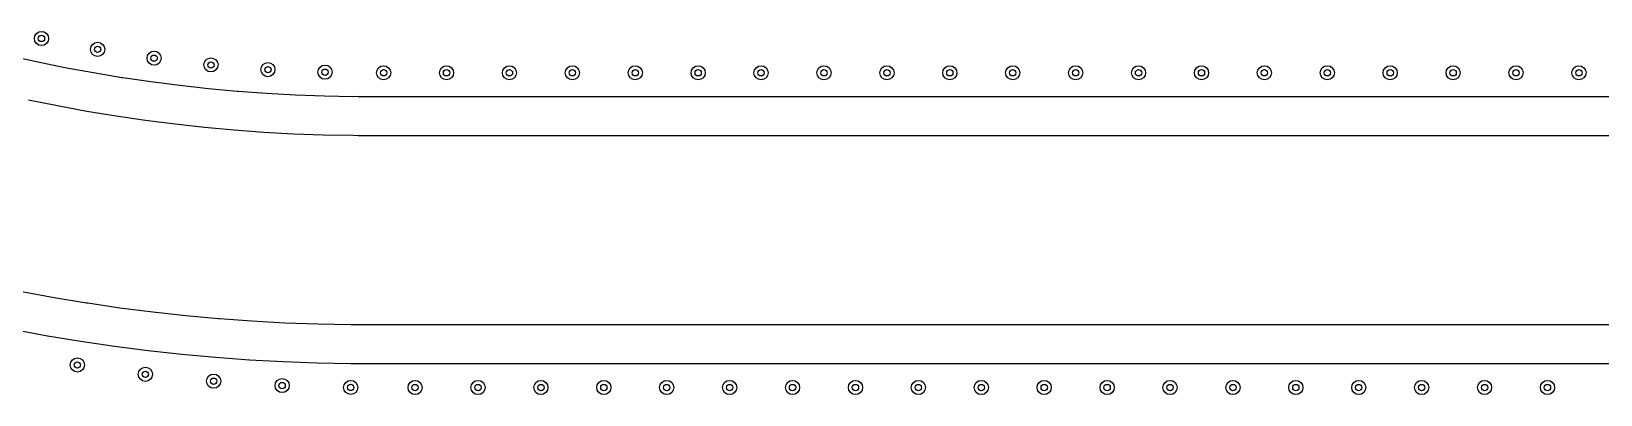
# Model space of a CAD drawing. Extents: x 97 to 313, y -171 to 213.
# Drawn here: x 162.45 to 212.33, y 72.12 to 83.66 of the extents above; entities that cross this region are included whole.
import ezdxf

# ---------------------------------------------------------------- set-up
doc = ezdxf.new("R2010")
doc.units = 0
doc.layers.add('BLACK', color=7, linetype='CONTINUOUS')

msp = doc.modelspace()

# ---------------------------------------------------------------- linework, layer by layer
at = {"layer": 'BLACK', "linetype": 'CONTINUOUS'}
for p, q in [((162.546, 83.4353), (162.563, 83.5214)), ((162.563, 83.3492), (162.546, 83.4353)), ((162.563, 83.5214), (162.612, 83.5944)), ((162.612, 83.2762), (162.563, 83.3492)), ((162.612, 83.5944), (162.685, 83.6431)), ((162.685, 83.6431), (162.771, 83.6603)), ((162.771, 83.6603), (162.857, 83.6431)), ((162.857, 83.6431), (162.93, 83.5944)), ((162.93, 83.5944), (162.979, 83.5214)), ((162.979, 83.3492), (162.93, 83.2762)), ((162.979, 83.5214), (162.996, 83.4353)), ((162.996, 83.4353), (162.979, 83.3492)), ((164.397, 83.2492), (164.47, 83.298)), ((164.47, 83.298), (164.556, 83.3151)), ((164.556, 83.3151), (164.642, 83.298)), ((164.642, 83.298), (164.715, 83.2492)), ((161.734, 82.8949), (162.614, 82.6996)), ((162.685, 83.2274), (162.612, 83.2762)), ((162.771, 83.2103), (162.685, 83.2274)), ((162.857, 83.2274), (162.771, 83.2103)), ((162.93, 83.2762), (162.857, 83.2274)), ((164.331, 83.0901), (164.348, 83.1762)), ((164.348, 83.004), (164.331, 83.0901)), ((164.348, 83.1762), (164.397, 83.2492)), ((164.397, 82.931), (164.348, 83.004)), ((164.47, 82.8822), (164.397, 82.931)), ((164.556, 82.8651), (164.47, 82.8822)), ((164.642, 82.8822), (164.556, 82.8651)), ((164.715, 82.931), (164.642, 82.8822)), ((164.715, 83.2492), (164.764, 83.1762)), ((164.764, 83.004), (164.715, 82.931)), ((164.764, 83.1762), (164.781, 83.0901)), ((164.781, 83.0901), (164.764, 83.004)), ((166.126, 82.8101), (166.143, 82.8962)), ((166.143, 82.724), (166.126, 82.8101)), ((166.143, 82.8962), (166.192, 82.9692)), ((166.192, 82.9692), (166.265, 83.018)), ((166.265, 83.018), (166.351, 83.0351)), ((166.351, 83.0351), (166.437, 83.018)), ((166.437, 83.018), (166.51, 82.9692)), ((166.51, 82.9692), (166.559, 82.8962)), ((166.559, 82.8962), (166.576, 82.8101)), ((166.576, 82.8101), (166.559, 82.724)), ((167.998, 82.7547), (168.071, 82.8034)), ((168.071, 82.8034), (168.157, 82.8206)), ((168.157, 82.8206), (168.243, 82.8034)), ((168.243, 82.8034), (168.316, 82.7547)), ((162.614, 82.6996), (163.518, 82.5162)), ((163.518, 82.5162), (164.426, 82.3493)), ((164.426, 82.3493), (165.325, 82.2007)), ((166.192, 82.651), (166.143, 82.724)), ((166.265, 82.6023), (166.192, 82.651)), ((166.351, 82.5851), (166.265, 82.6023)), ((166.437, 82.6023), (166.351, 82.5851)), ((166.51, 82.651), (166.437, 82.6023)), ((166.559, 82.724), (166.51, 82.651)), ((167.932, 82.5956), (167.949, 82.6817)), ((167.949, 82.5095), (167.932, 82.5956)), ((167.949, 82.6817), (167.998, 82.7547)), ((167.998, 82.4365), (167.949, 82.5095)), ((168.071, 82.3877), (167.998, 82.4365)), ((168.157, 82.3706), (168.071, 82.3877)), ((168.243, 82.3877), (168.157, 82.3706)), ((168.316, 82.4365), (168.243, 82.3877)), ((168.316, 82.7547), (168.365, 82.6817)), ((168.365, 82.5095), (168.316, 82.4365)), ((168.365, 82.6817), (168.382, 82.5956)), ((168.382, 82.5956), (168.365, 82.5095)), ((169.743, 82.4468), (169.76, 82.5329)), ((169.76, 82.3607), (169.743, 82.4468)), ((169.76, 82.5329), (169.809, 82.6059)), ((169.809, 82.2877), (169.76, 82.3607)), ((169.809, 82.6059), (169.882, 82.6547)), ((169.882, 82.6547), (169.968, 82.6718)), ((169.968, 82.6718), (170.054, 82.6547)), ((170.054, 82.6547), (170.127, 82.6059)), ((170.127, 82.6059), (170.176, 82.5329)), ((170.176, 82.3607), (170.127, 82.2877)), ((170.176, 82.5329), (170.193, 82.4468)), ((170.193, 82.4468), (170.176, 82.3607)), ((171.559, 82.3639), (171.576, 82.45)), ((171.576, 82.2778), (171.559, 82.3639)), ((171.576, 82.45), (171.625, 82.523)), ((171.625, 82.523), (171.698, 82.5718)), ((171.698, 82.5718), (171.784, 82.5889)), ((171.784, 82.5889), (171.87, 82.5718)), ((171.87, 82.5718), (171.943, 82.523)), ((171.943, 82.523), (171.992, 82.45)), ((171.992, 82.45), (172.009, 82.3639)), ((172.009, 82.3639), (171.992, 82.2778)), ((173.421, 82.3452), (173.438, 82.4313)), ((173.438, 82.2591), (173.421, 82.3452)), ((173.438, 82.4313), (173.487, 82.5043)), ((173.487, 82.5043), (173.56, 82.553)), ((173.56, 82.553), (173.646, 82.5702)), ((173.646, 82.5702), (173.732, 82.553)), ((173.732, 82.553), (173.805, 82.5043)), ((173.805, 82.5043), (173.854, 82.4313)), ((173.854, 82.4313), (173.871, 82.3452)), ((173.871, 82.3452), (173.854, 82.2591)), ((175.421, 82.3452), (175.438, 82.4313)), ((175.438, 82.2591), (175.421, 82.3452)), ((175.438, 82.4313), (175.487, 82.5043)), ((175.487, 82.5043), (175.56, 82.553)), ((175.56, 82.553), (175.646, 82.5702)), ((175.646, 82.5702), (175.732, 82.553)), ((175.732, 82.553), (175.805, 82.5043)), ((175.805, 82.5043), (175.854, 82.4313)), ((175.854, 82.4313), (175.871, 82.3452)), ((175.871, 82.3452), (175.854, 82.2591)), ((177.42, 82.3452), (177.437, 82.4313)), ((177.437, 82.2591), (177.42, 82.3452)), ((177.437, 82.4313), (177.486, 82.5043)), ((177.486, 82.5043), (177.559, 82.553)), ((177.559, 82.553), (177.645, 82.5702)), ((177.645, 82.5702), (177.731, 82.553)), ((177.731, 82.553), (177.804, 82.5043)), ((177.804, 82.5043), (177.853, 82.4313)), ((177.853, 82.4313), (177.87, 82.3452)), ((177.87, 82.3452), (177.853, 82.2591)), ((179.42, 82.3452), (179.437, 82.4313)), ((179.437, 82.2591), (179.42, 82.3452)), ((179.437, 82.4313), (179.486, 82.5043)), ((179.486, 82.5043), (179.559, 82.553)), ((179.559, 82.553), (179.645, 82.5702)), ((179.645, 82.5702), (179.731, 82.553)), ((179.731, 82.553), (179.804, 82.5043)), ((179.804, 82.5043), (179.853, 82.4313)), ((179.853, 82.4313), (179.87, 82.3452)), ((179.87, 82.3452), (179.853, 82.2591)), ((181.419, 82.3452), (181.436, 82.4313)), ((181.436, 82.2591), (181.419, 82.3452)), ((181.436, 82.4313), (181.485, 82.5043)), ((181.485, 82.5043), (181.558, 82.553)), ((181.558, 82.553), (181.644, 82.5702)), ((181.644, 82.5702), (181.73, 82.553)), ((181.73, 82.553), (181.803, 82.5043)), ((181.803, 82.5043), (181.852, 82.4313)), ((181.852, 82.4313), (181.869, 82.3452)), ((181.869, 82.3452), (181.852, 82.2591)), ((183.419, 82.3452), (183.436, 82.4313)), ((183.436, 82.2591), (183.419, 82.3452)), ((183.436, 82.4313), (183.485, 82.5043)), ((183.485, 82.5043), (183.558, 82.553)), ((183.558, 82.553), (183.644, 82.5702)), ((183.644, 82.5702), (183.73, 82.553)), ((183.73, 82.553), (183.803, 82.5043)), ((183.803, 82.5043), (183.852, 82.4313)), ((183.852, 82.4313), (183.869, 82.3452)), ((183.869, 82.3452), (183.852, 82.2591)), ((185.418, 82.3452), (185.436, 82.4313)), ((185.436, 82.2591), (185.418, 82.3452)), ((185.436, 82.4313), (185.484, 82.5043)), ((185.484, 82.5043), (185.557, 82.553)), ((185.557, 82.553), (185.643, 82.5702)), ((185.643, 82.5702), (185.73, 82.553)), ((185.73, 82.553), (185.803, 82.5043)), ((185.803, 82.5043), (185.851, 82.4313)), ((185.851, 82.4313), (185.868, 82.3452)), ((185.868, 82.3452), (185.851, 82.2591)), ((187.418, 82.3452), (187.436, 82.4313)), ((187.436, 82.2591), (187.418, 82.3452)), ((187.436, 82.4313), (187.484, 82.5043)), ((187.484, 82.5043), (187.557, 82.553)), ((187.557, 82.553), (187.643, 82.5702)), ((187.643, 82.5702), (187.73, 82.553)), ((187.73, 82.553), (187.803, 82.5043)), ((187.803, 82.5043), (187.851, 82.4313)), ((187.851, 82.4313), (187.868, 82.3452)), ((187.868, 82.3452), (187.851, 82.2591)), ((189.418, 82.3452), (189.435, 82.4313)), ((189.435, 82.2591), (189.418, 82.3452)), ((189.435, 82.4313), (189.484, 82.5043)), ((189.484, 82.5043), (189.557, 82.553)), ((189.557, 82.553), (189.643, 82.5702)), ((189.643, 82.5702), (189.729, 82.553)), ((189.729, 82.553), (189.802, 82.5043)), ((189.802, 82.5043), (189.85, 82.4313)), ((189.85, 82.4313), (189.868, 82.3452)), ((189.868, 82.3452), (189.85, 82.2591)), ((191.418, 82.3452), (191.435, 82.4313)), ((191.435, 82.2591), (191.418, 82.3452)), ((191.435, 82.4313), (191.484, 82.5043)), ((191.484, 82.5043), (191.557, 82.553)), ((191.557, 82.553), (191.643, 82.5702)), ((191.643, 82.5702), (191.729, 82.553)), ((191.729, 82.553), (191.802, 82.5043)), ((191.802, 82.5043), (191.85, 82.4313)), ((191.85, 82.4313), (191.868, 82.3452)), ((191.868, 82.3452), (191.85, 82.2591)), ((193.417, 82.3452), (193.434, 82.4313)), ((193.434, 82.2591), (193.417, 82.3452)), ((193.434, 82.4313), (193.483, 82.5043)), ((193.483, 82.5043), (193.556, 82.553)), ((193.556, 82.553), (193.642, 82.5702)), ((193.642, 82.5702), (193.728, 82.553)), ((193.728, 82.553), (193.801, 82.5043)), ((193.801, 82.5043), (193.85, 82.4313)), ((193.85, 82.4313), (193.867, 82.3452)), ((193.867, 82.3452), (193.85, 82.2591)), ((195.417, 82.3452), (195.434, 82.4313)), ((195.434, 82.2591), (195.417, 82.3452)), ((195.434, 82.4313), (195.483, 82.5043)), ((195.483, 82.5043), (195.556, 82.553)), ((195.556, 82.553), (195.642, 82.5702)), ((195.642, 82.5702), (195.728, 82.553)), ((195.728, 82.553), (195.801, 82.5043)), ((195.801, 82.5043), (195.85, 82.4313)), ((195.85, 82.4313), (195.867, 82.3452)), ((195.867, 82.3452), (195.85, 82.2591)), ((197.416, 82.3452), (197.433, 82.4313)), ((197.433, 82.2591), (197.416, 82.3452)), ((197.433, 82.4313), (197.482, 82.5043)), ((197.482, 82.5043), (197.555, 82.553)), ((197.555, 82.553), (197.641, 82.5702)), ((197.641, 82.5702), (197.727, 82.553)), ((197.727, 82.553), (197.8, 82.5043)), ((197.8, 82.5043), (197.849, 82.4313)), ((197.849, 82.4313), (197.866, 82.3452)), ((197.866, 82.3452), (197.849, 82.2591)), ((199.416, 82.3452), (199.433, 82.4313)), ((199.433, 82.2591), (199.416, 82.3452)), ((199.433, 82.4313), (199.482, 82.5043)), ((199.482, 82.5043), (199.555, 82.553)), ((199.555, 82.553), (199.641, 82.5702)), ((199.641, 82.5702), (199.727, 82.553)), ((199.727, 82.553), (199.8, 82.5043)), ((199.8, 82.5043), (199.849, 82.4313)), ((199.849, 82.4313), (199.866, 82.3452)), ((199.866, 82.3452), (199.849, 82.2591)), ((201.415, 82.3452), (201.432, 82.4313)), ((201.432, 82.2591), (201.415, 82.3452)), ((201.432, 82.4313), (201.481, 82.5043)), ((201.481, 82.5043), (201.554, 82.553)), ((201.554, 82.553), (201.64, 82.5702)), ((201.64, 82.5702), (201.726, 82.553)), ((201.726, 82.553), (201.799, 82.5043)), ((201.799, 82.5043), (201.848, 82.4313)), ((201.848, 82.4313), (201.865, 82.3452)), ((201.865, 82.3452), (201.848, 82.2591)), ((203.415, 82.3452), (203.432, 82.4313)), ((203.432, 82.2591), (203.415, 82.3452)), ((203.432, 82.4313), (203.481, 82.5043)), ((203.481, 82.5043), (203.554, 82.553)), ((203.554, 82.553), (203.64, 82.5702)), ((203.64, 82.5702), (203.726, 82.553)), ((203.726, 82.553), (203.799, 82.5043)), ((203.799, 82.5043), (203.848, 82.4313)), ((203.848, 82.4313), (203.865, 82.3452)), ((203.865, 82.3452), (203.848, 82.2591)), ((205.414, 82.3452), (205.431, 82.4313)), ((205.431, 82.2591), (205.414, 82.3452)), ((205.431, 82.4313), (205.48, 82.5043)), ((205.48, 82.5043), (205.553, 82.553)), ((205.553, 82.553), (205.639, 82.5702)), ((205.639, 82.5702), (205.725, 82.553)), ((205.725, 82.553), (205.798, 82.5043)), ((205.798, 82.5043), (205.847, 82.4313)), ((205.847, 82.4313), (205.864, 82.3452)), ((205.864, 82.3452), (205.847, 82.2591)), ((207.414, 82.3452), (207.431, 82.4313)), ((207.431, 82.2591), (207.414, 82.3452)), ((207.431, 82.4313), (207.48, 82.5043)), ((207.48, 82.5043), (207.553, 82.553)), ((207.553, 82.553), (207.639, 82.5702)), ((207.639, 82.5702), (207.725, 82.553)), ((207.725, 82.553), (207.798, 82.5043)), ((207.798, 82.5043), (207.847, 82.4313)), ((207.847, 82.4313), (207.864, 82.3452)), ((207.864, 82.3452), (207.847, 82.2591)), ((209.413, 82.3452), (209.431, 82.4313)), ((209.431, 82.2591), (209.413, 82.3452)), ((209.431, 82.4313), (209.479, 82.5043)), ((209.479, 82.5043), (209.552, 82.553)), ((209.552, 82.553), (209.638, 82.5702)), ((209.638, 82.5702), (209.724, 82.553)), ((209.724, 82.553), (209.797, 82.5043)), ((209.797, 82.5043), (209.846, 82.4313)), ((209.846, 82.4313), (209.863, 82.3452)), ((209.863, 82.3452), (209.846, 82.2591)), ((211.413, 82.3452), (211.431, 82.4313)), ((211.431, 82.2591), (211.413, 82.3452)), ((211.431, 82.4313), (211.479, 82.5043)), ((211.479, 82.5043), (211.552, 82.553)), ((211.552, 82.553), (211.638, 82.5702)), ((211.638, 82.5702), (211.724, 82.553)), ((211.724, 82.553), (211.797, 82.5043)), ((211.797, 82.5043), (211.846, 82.4313)), ((211.846, 82.4313), (211.863, 82.3452)), ((211.863, 82.3452), (211.846, 82.2591)), ((165.325, 82.2007), (165.343, 82.1999)), ((165.343, 82.1999), (165.357, 82.1959)), ((165.357, 82.1959), (166.249, 82.0651)), ((166.249, 82.0651), (167.164, 81.9479)), ((167.164, 81.9479), (168.081, 81.8473)), ((168.081, 81.8473), (168.989, 81.7644)), ((169.882, 82.2389), (169.809, 82.2877)), ((169.968, 82.2218), (169.882, 82.2389)), ((170.054, 82.2389), (169.968, 82.2218)), ((170.127, 82.2877), (170.054, 82.2389)), ((171.625, 82.2048), (171.576, 82.2778)), ((171.698, 82.1561), (171.625, 82.2048)), ((171.784, 82.1389), (171.698, 82.1561)), ((171.87, 82.1561), (171.784, 82.1389)), ((171.943, 82.2048), (171.87, 82.1561)), ((171.992, 82.2778), (171.943, 82.2048)), ((173.487, 82.1861), (173.438, 82.2591)), ((173.56, 82.1373), (173.487, 82.1861)), ((173.646, 82.1202), (173.56, 82.1373)), ((173.732, 82.1373), (173.646, 82.1202)), ((173.805, 82.1861), (173.732, 82.1373)), ((173.854, 82.2591), (173.805, 82.1861)), ((175.487, 82.1861), (175.438, 82.2591)), ((175.56, 82.1373), (175.487, 82.1861)), ((175.646, 82.1202), (175.56, 82.1373)), ((175.732, 82.1373), (175.646, 82.1202)), ((175.805, 82.1861), (175.732, 82.1373)), ((175.854, 82.2591), (175.805, 82.1861)), ((177.486, 82.1861), (177.437, 82.2591)), ((177.559, 82.1373), (177.486, 82.1861)), ((177.645, 82.1202), (177.559, 82.1373)), ((177.731, 82.1373), (177.645, 82.1202)), ((177.804, 82.1861), (177.731, 82.1373)), ((177.853, 82.2591), (177.804, 82.1861)), ((179.486, 82.1861), (179.437, 82.2591)), ((179.559, 82.1373), (179.486, 82.1861)), ((179.645, 82.1202), (179.559, 82.1373)), ((179.731, 82.1373), (179.645, 82.1202)), ((179.804, 82.1861), (179.731, 82.1373)), ((179.853, 82.2591), (179.804, 82.1861)), ((181.485, 82.1861), (181.436, 82.2591)), ((181.558, 82.1373), (181.485, 82.1861)), ((181.644, 82.1202), (181.558, 82.1373)), ((181.73, 82.1373), (181.644, 82.1202)), ((181.803, 82.1861), (181.73, 82.1373)), ((181.852, 82.2591), (181.803, 82.1861)), ((183.485, 82.1861), (183.436, 82.2591)), ((183.558, 82.1373), (183.485, 82.1861)), ((183.644, 82.1202), (183.558, 82.1373)), ((183.73, 82.1373), (183.644, 82.1202)), ((183.803, 82.1861), (183.73, 82.1373)), ((183.852, 82.2591), (183.803, 82.1861)), ((185.484, 82.1861), (185.436, 82.2591)), ((185.557, 82.1373), (185.484, 82.1861)), ((185.643, 82.1202), (185.557, 82.1373)), ((185.73, 82.1373), (185.643, 82.1202)), ((185.803, 82.1861), (185.73, 82.1373)), ((185.851, 82.2591), (185.803, 82.1861)), ((187.484, 82.1861), (187.436, 82.2591)), ((187.557, 82.1373), (187.484, 82.1861)), ((187.643, 82.1202), (187.557, 82.1373)), ((187.73, 82.1373), (187.643, 82.1202)), ((187.803, 82.1861), (187.73, 82.1373)), ((187.851, 82.2591), (187.803, 82.1861)), ((189.484, 82.1861), (189.435, 82.2591)), ((189.557, 82.1373), (189.484, 82.1861)), ((189.643, 82.1202), (189.557, 82.1373)), ((189.729, 82.1373), (189.643, 82.1202)), ((189.802, 82.1861), (189.729, 82.1373)), ((189.85, 82.2591), (189.802, 82.1861)), ((191.484, 82.1861), (191.435, 82.2591)), ((191.557, 82.1373), (191.484, 82.1861)), ((191.643, 82.1202), (191.557, 82.1373)), ((191.729, 82.1373), (191.643, 82.1202)), ((191.802, 82.1861), (191.729, 82.1373)), ((191.85, 82.2591), (191.802, 82.1861)), ((193.483, 82.1861), (193.434, 82.2591)), ((193.556, 82.1373), (193.483, 82.1861)), ((193.642, 82.1202), (193.556, 82.1373)), ((193.728, 82.1373), (193.642, 82.1202)), ((193.801, 82.1861), (193.728, 82.1373)), ((193.85, 82.2591), (193.801, 82.1861)), ((195.483, 82.1861), (195.434, 82.2591)), ((195.556, 82.1373), (195.483, 82.1861)), ((195.642, 82.1202), (195.556, 82.1373)), ((195.728, 82.1373), (195.642, 82.1202)), ((195.801, 82.1861), (195.728, 82.1373)), ((195.85, 82.2591), (195.801, 82.1861)), ((197.482, 82.1861), (197.433, 82.2591)), ((197.555, 82.1373), (197.482, 82.1861)), ((197.641, 82.1202), (197.555, 82.1373)), ((197.727, 82.1373), (197.641, 82.1202)), ((197.8, 82.1861), (197.727, 82.1373)), ((197.849, 82.2591), (197.8, 82.1861)), ((199.482, 82.1861), (199.433, 82.2591)), ((199.555, 82.1373), (199.482, 82.1861)), ((199.641, 82.1202), (199.555, 82.1373)), ((199.727, 82.1373), (199.641, 82.1202)), ((199.8, 82.1861), (199.727, 82.1373)), ((199.849, 82.2591), (199.8, 82.1861)), ((201.481, 82.1861), (201.432, 82.2591)), ((201.554, 82.1373), (201.481, 82.1861)), ((201.64, 82.1202), (201.554, 82.1373)), ((201.726, 82.1373), (201.64, 82.1202)), ((201.799, 82.1861), (201.726, 82.1373)), ((201.848, 82.2591), (201.799, 82.1861)), ((203.481, 82.1861), (203.432, 82.2591)), ((203.554, 82.1373), (203.481, 82.1861)), ((203.64, 82.1202), (203.554, 82.1373)), ((203.726, 82.1373), (203.64, 82.1202)), ((203.799, 82.1861), (203.726, 82.1373)), ((203.848, 82.2591), (203.799, 82.1861)), ((205.48, 82.1861), (205.431, 82.2591)), ((205.553, 82.1373), (205.48, 82.1861)), ((205.639, 82.1202), (205.553, 82.1373)), ((205.725, 82.1373), (205.639, 82.1202)), ((205.798, 82.1861), (205.725, 82.1373)), ((205.847, 82.2591), (205.798, 82.1861)), ((207.48, 82.1861), (207.431, 82.2591)), ((207.553, 82.1373), (207.48, 82.1861)), ((207.639, 82.1202), (207.553, 82.1373)), ((207.725, 82.1373), (207.639, 82.1202)), ((207.798, 82.1861), (207.725, 82.1373)), ((207.847, 82.2591), (207.798, 82.1861)), ((209.479, 82.1861), (209.431, 82.2591)), ((209.552, 82.1373), (209.479, 82.1861)), ((209.638, 82.1202), (209.552, 82.1373)), ((209.724, 82.1373), (209.638, 82.1202)), ((209.797, 82.1861), (209.724, 82.1373)), ((209.846, 82.2591), (209.797, 82.1861)), ((211.479, 82.1861), (211.431, 82.2591)), ((211.552, 82.1373), (211.479, 82.1861)), ((211.638, 82.1202), (211.552, 82.1373)), ((211.724, 82.1373), (211.638, 82.1202)), ((211.797, 82.1861), (211.724, 82.1373)), ((211.846, 82.2591), (211.797, 82.1861)), ((163.281, 81.291), (162.355, 81.4789)), ((168.989, 81.7644), (169.006, 81.7649)), ((169.006, 81.7649), (169.006, 81.7649)), ((169.006, 81.7649), (169.02, 81.7619)), ((169.02, 81.7619), (169.92, 81.6963)), ((169.92, 81.6963), (170.841, 81.6458)), ((170.841, 81.6458), (171.763, 81.6122)), ((171.763, 81.6122), (172.674, 81.5954)), ((172.674, 81.5954), (172.685, 81.5966)), ((172.685, 81.5966), (172.685, 81.5973)), ((172.685, 81.5973), (172.692, 81.5972)), ((172.692, 81.5972), (172.692, 81.5972)), ((172.692, 81.5972), (172.692, 81.5972)), ((172.692, 81.5972), (172.692, 81.5972)), ((172.692, 81.5972), (172.692, 81.5972)), ((172.692, 81.5972), (172.842, 81.5961)), ((172.842, 81.5961), (172.998, 81.5953)), ((172.998, 81.5953), (173.154, 81.5951)), ((173.154, 81.5951), (173.154, 81.5952)), ((173.154, 81.5952), (263.154, 81.5952)), ((164.211, 81.12), (163.281, 81.291)), ((165.144, 80.9659), (164.211, 81.12)), ((166.079, 80.8288), (165.144, 80.9659)), ((165.144, 80.9659), (165.144, 80.9659)), ((165.144, 80.9659), (165.144, 80.9659)), ((167.017, 80.7087), (166.079, 80.8288)), ((167.956, 80.6056), (167.017, 80.7087)), ((168.897, 80.5197), (167.956, 80.6056)), ((169.84, 80.4509), (168.897, 80.5197)), ((168.897, 80.5197), (168.897, 80.5197)), ((168.897, 80.5197), (168.897, 80.5197)), ((170.784, 80.3992), (169.84, 80.4509)), ((171.729, 80.3647), (170.784, 80.3992)), ((172.673, 80.3474), (171.729, 80.3647)), ((172.674, 80.3474), (172.673, 80.3474)), ((172.834, 80.3462), (172.674, 80.3474)), ((172.674, 80.3474), (172.674, 80.3474)), ((172.994, 80.3454), (172.834, 80.3462)), ((173.154, 80.3452), (172.994, 80.3454)), ((263.154, 80.3452), (173.154, 80.3452)), ((162.142, 75.3978), (163.179, 75.207)), ((163.179, 75.207), (164.206, 75.0374)), ((164.206, 75.0374), (164.226, 75.0365)), ((164.226, 75.0365), (164.242, 75.0318)), ((164.242, 75.0318), (165.262, 74.8822)), ((165.262, 74.8822), (166.308, 74.7482)), ((166.308, 74.7482), (167.356, 74.6333)), ((167.356, 74.6333), (168.393, 74.5387)), ((168.393, 74.5387), (168.413, 74.5393)), ((168.413, 74.5393), (168.413, 74.5393)), ((168.413, 74.5393), (168.415, 74.5387)), ((168.415, 74.5387), (168.429, 74.5358)), ((168.429, 74.5358), (169.458, 74.4607)), ((169.458, 74.4607), (170.51, 74.4031)), ((170.51, 74.4031), (171.564, 74.3646)), ((171.564, 74.3646), (172.605, 74.3455)), ((172.605, 74.3455), (172.618, 74.3469)), ((172.618, 74.3469), (172.618, 74.3476)), ((172.618, 74.3476), (172.625, 74.3475)), ((172.625, 74.3475), (172.625, 74.3475)), ((172.625, 74.3475), (172.625, 74.3475)), ((172.625, 74.3475), (172.625, 74.3475)), ((172.625, 74.3475), (172.797, 74.3462)), ((172.797, 74.3462), (172.976, 74.3454)), ((172.976, 74.3454), (173.154, 74.3451)), ((173.154, 74.3451), (173.154, 74.3452)), ((173.154, 74.3452), (263.154, 74.3452)), ((162.964, 73.978), (161.905, 74.1729)), ((164.027, 73.8024), (162.964, 73.978)), ((165.093, 73.6462), (164.027, 73.8024)), ((164.027, 73.8024), (164.027, 73.8024)), ((164.027, 73.8024), (164.027, 73.8024)), ((166.161, 73.5094), (165.093, 73.6462)), ((167.231, 73.392), (166.161, 73.5094)), ((168.302, 73.2942), (167.231, 73.392)), ((163.687, 73.0612), (163.704, 73.1473)), ((163.704, 72.9751), (163.687, 73.0612)), ((163.704, 73.1473), (163.753, 73.2203)), ((163.753, 72.9021), (163.704, 72.9751)), ((163.753, 73.2203), (163.826, 73.2691)), ((163.826, 72.8534), (163.753, 72.9021)), ((163.826, 73.2691), (163.912, 73.2862)), ((163.912, 72.8362), (163.826, 72.8534)), ((163.912, 73.2862), (163.998, 73.2691)), ((163.998, 72.8534), (163.912, 72.8362)), ((163.998, 73.2691), (164.071, 73.2203)), ((164.071, 72.9021), (163.998, 72.8534)), ((164.071, 73.2203), (164.12, 73.1473)), ((164.12, 72.9751), (164.071, 72.9021)), ((164.12, 73.1473), (164.137, 73.0612)), ((164.137, 73.0612), (164.12, 72.9751)), ((165.848, 72.7645), (165.865, 72.8506)), ((165.865, 72.8506), (165.914, 72.9236)), ((165.914, 72.9236), (165.987, 72.9724)), ((165.987, 72.9724), (166.073, 72.9895)), ((166.073, 72.9895), (166.159, 72.9724)), ((166.159, 72.9724), (166.232, 72.9236)), ((166.232, 72.9236), (166.281, 72.8506)), ((166.281, 72.8506), (166.298, 72.7645)), ((168.304, 73.294), (168.302, 73.2942)), ((169.378, 73.2156), (168.304, 73.294)), ((170.454, 73.1568), (169.378, 73.2156)), ((171.53, 73.1174), (170.454, 73.1568)), ((172.605, 73.0977), (171.53, 73.1174)), ((172.607, 73.0977), (172.605, 73.0977)), ((172.789, 73.0963), (172.607, 73.0977)), ((172.972, 73.0954), (172.789, 73.0963)), ((173.154, 73.0952), (172.972, 73.0954)), ((263.154, 73.0952), (173.154, 73.0952)), ((165.865, 72.6784), (165.848, 72.7645)), ((165.914, 72.6054), (165.865, 72.6784)), ((165.987, 72.5567), (165.914, 72.6054)), ((166.073, 72.5395), (165.987, 72.5567)), ((166.159, 72.5567), (166.073, 72.5395)), ((166.232, 72.6054), (166.159, 72.5567)), ((166.281, 72.6784), (166.232, 72.6054)), ((166.298, 72.7645), (166.281, 72.6784)), ((168.019, 72.5465), (168.036, 72.6326)), ((168.036, 72.4604), (168.019, 72.5465)), ((168.036, 72.6326), (168.084, 72.7056)), ((168.084, 72.3874), (168.036, 72.4604)), ((168.084, 72.7056), (168.157, 72.7543)), ((168.157, 72.3386), (168.084, 72.3874)), ((168.157, 72.7543), (168.244, 72.7715)), ((168.244, 72.3215), (168.157, 72.3386)), ((168.244, 72.7715), (168.33, 72.7543)), ((168.33, 72.3386), (168.244, 72.3215)), ((168.33, 72.7543), (168.403, 72.7056)), ((168.403, 72.3874), (168.33, 72.3386)), ((168.403, 72.7056), (168.451, 72.6326)), ((168.451, 72.4604), (168.403, 72.3874)), ((168.451, 72.6326), (168.469, 72.5465)), ((168.469, 72.5465), (168.451, 72.4604)), ((170.195, 72.4075), (170.212, 72.4936)), ((170.212, 72.3214), (170.195, 72.4075)), ((170.212, 72.4936), (170.261, 72.5666)), ((170.261, 72.2484), (170.212, 72.3214)), ((170.261, 72.5666), (170.334, 72.6154)), ((170.334, 72.6154), (170.42, 72.6325)), ((170.42, 72.6325), (170.506, 72.6154)), ((170.506, 72.6154), (170.579, 72.5666)), ((170.579, 72.5666), (170.628, 72.4936)), ((170.628, 72.3214), (170.579, 72.2484)), ((170.628, 72.4936), (170.645, 72.4075)), ((170.645, 72.4075), (170.628, 72.3214)), ((172.376, 72.3477), (172.393, 72.4338)), ((172.393, 72.2616), (172.376, 72.3477)), ((172.393, 72.4338), (172.442, 72.5068)), ((172.442, 72.5068), (172.515, 72.5556)), ((172.515, 72.5556), (172.601, 72.5727)), ((172.601, 72.5727), (172.687, 72.5556)), ((172.687, 72.5556), (172.76, 72.5068)), ((172.76, 72.5068), (172.809, 72.4338)), ((172.809, 72.4338), (172.826, 72.3477)), ((172.826, 72.3477), (172.809, 72.2616)), ((174.421, 72.3452), (174.438, 72.4313)), ((174.438, 72.2591), (174.421, 72.3452)), ((174.438, 72.4313), (174.487, 72.5043)), ((174.487, 72.5043), (174.56, 72.553)), ((174.56, 72.553), (174.646, 72.5702)), ((174.646, 72.5702), (174.732, 72.553)), ((174.732, 72.553), (174.805, 72.5043)), ((174.805, 72.5043), (174.854, 72.4313)), ((174.854, 72.4313), (174.871, 72.3452)), ((174.871, 72.3452), (174.854, 72.2591)), ((176.421, 72.3452), (176.438, 72.4313)), ((176.438, 72.2591), (176.421, 72.3452)), ((176.438, 72.4313), (176.487, 72.5043)), ((176.487, 72.5043), (176.56, 72.553)), ((176.56, 72.553), (176.646, 72.5702)), ((176.646, 72.5702), (176.732, 72.553)), ((176.732, 72.553), (176.805, 72.5043)), ((176.805, 72.5043), (176.854, 72.4313)), ((176.854, 72.4313), (176.871, 72.3452)), ((176.871, 72.3452), (176.854, 72.2591)), ((178.42, 72.3452), (178.437, 72.4313)), ((178.437, 72.2591), (178.42, 72.3452)), ((178.437, 72.4313), (178.486, 72.5043)), ((178.486, 72.5043), (178.559, 72.553)), ((178.559, 72.553), (178.645, 72.5702)), ((178.645, 72.5702), (178.731, 72.553)), ((178.731, 72.553), (178.804, 72.5043)), ((178.804, 72.5043), (178.853, 72.4313)), ((178.853, 72.4313), (178.87, 72.3452)), ((178.87, 72.3452), (178.853, 72.2591)), ((180.42, 72.3452), (180.437, 72.4313)), ((180.437, 72.2591), (180.42, 72.3452)), ((180.437, 72.4313), (180.486, 72.5043)), ((180.486, 72.5043), (180.559, 72.553)), ((180.559, 72.553), (180.645, 72.5702)), ((180.645, 72.5702), (180.731, 72.553)), ((180.731, 72.553), (180.804, 72.5043)), ((180.804, 72.5043), (180.853, 72.4313)), ((180.853, 72.4313), (180.87, 72.3452)), ((180.87, 72.3452), (180.853, 72.2591)), ((182.419, 72.3452), (182.436, 72.4313)), ((182.436, 72.2591), (182.419, 72.3452)), ((182.436, 72.4313), (182.485, 72.5043)), ((182.485, 72.5043), (182.558, 72.553)), ((182.558, 72.553), (182.644, 72.5702)), ((182.644, 72.5702), (182.73, 72.553)), ((182.73, 72.553), (182.803, 72.5043)), ((182.803, 72.5043), (182.852, 72.4313)), ((182.852, 72.4313), (182.869, 72.3452)), ((182.869, 72.3452), (182.852, 72.2591)), ((184.419, 72.3452), (184.436, 72.4313)), ((184.436, 72.2591), (184.419, 72.3452)), ((184.436, 72.4313), (184.485, 72.5043)), ((184.485, 72.5043), (184.558, 72.553)), ((184.558, 72.553), (184.644, 72.5702)), ((184.644, 72.5702), (184.73, 72.553)), ((184.73, 72.553), (184.803, 72.5043)), ((184.803, 72.5043), (184.852, 72.4313)), ((184.852, 72.4313), (184.869, 72.3452)), ((184.869, 72.3452), (184.852, 72.2591)), ((186.418, 72.3452), (186.436, 72.4313)), ((186.436, 72.2591), (186.418, 72.3452)), ((186.436, 72.4313), (186.484, 72.5043)), ((186.484, 72.5043), (186.557, 72.553)), ((186.557, 72.553), (186.643, 72.5702)), ((186.643, 72.5702), (186.73, 72.553)), ((186.73, 72.553), (186.803, 72.5043)), ((186.803, 72.5043), (186.851, 72.4313)), ((186.851, 72.4313), (186.868, 72.3452)), ((186.868, 72.3452), (186.851, 72.2591)), ((188.418, 72.3452), (188.436, 72.4313)), ((188.436, 72.2591), (188.418, 72.3452)), ((188.436, 72.4313), (188.484, 72.5043)), ((188.484, 72.5043), (188.557, 72.553)), ((188.557, 72.553), (188.643, 72.5702)), ((188.643, 72.5702), (188.73, 72.553)), ((188.73, 72.553), (188.803, 72.5043)), ((188.803, 72.5043), (188.851, 72.4313)), ((188.851, 72.4313), (188.868, 72.3452)), ((188.868, 72.3452), (188.851, 72.2591)), ((190.418, 72.3452), (190.435, 72.4313)), ((190.435, 72.2591), (190.418, 72.3452)), ((190.435, 72.4313), (190.484, 72.5043)), ((190.484, 72.5043), (190.557, 72.553)), ((190.557, 72.553), (190.643, 72.5702)), ((190.643, 72.5702), (190.729, 72.553)), ((190.729, 72.553), (190.802, 72.5043)), ((190.802, 72.5043), (190.85, 72.4313)), ((190.85, 72.4313), (190.868, 72.3452)), ((190.868, 72.3452), (190.85, 72.2591)), ((192.418, 72.3452), (192.435, 72.4313)), ((192.435, 72.2591), (192.418, 72.3452)), ((192.435, 72.4313), (192.484, 72.5043)), ((192.484, 72.5043), (192.557, 72.553)), ((192.557, 72.553), (192.643, 72.5702)), ((192.643, 72.5702), (192.729, 72.553)), ((192.729, 72.553), (192.802, 72.5043)), ((192.802, 72.5043), (192.85, 72.4313)), ((192.85, 72.4313), (192.868, 72.3452)), ((192.868, 72.3452), (192.85, 72.2591)), ((194.417, 72.3452), (194.434, 72.4313)), ((194.434, 72.2591), (194.417, 72.3452)), ((194.434, 72.4313), (194.483, 72.5043)), ((194.483, 72.5043), (194.556, 72.553)), ((194.556, 72.553), (194.642, 72.5702)), ((194.642, 72.5702), (194.728, 72.553)), ((194.728, 72.553), (194.801, 72.5043)), ((194.801, 72.5043), (194.85, 72.4313)), ((194.85, 72.4313), (194.867, 72.3452)), ((194.867, 72.3452), (194.85, 72.2591)), ((196.417, 72.3452), (196.434, 72.4313)), ((196.434, 72.2591), (196.417, 72.3452)), ((196.434, 72.4313), (196.483, 72.5043)), ((196.483, 72.5043), (196.556, 72.553)), ((196.556, 72.553), (196.642, 72.5702)), ((196.642, 72.5702), (196.728, 72.553)), ((196.728, 72.553), (196.801, 72.5043)), ((196.801, 72.5043), (196.85, 72.4313)), ((196.85, 72.4313), (196.867, 72.3452)), ((196.867, 72.3452), (196.85, 72.2591)), ((198.416, 72.3452), (198.433, 72.4313)), ((198.433, 72.2591), (198.416, 72.3452)), ((198.433, 72.4313), (198.482, 72.5043)), ((198.482, 72.5043), (198.555, 72.553)), ((198.555, 72.553), (198.641, 72.5702)), ((198.641, 72.5702), (198.727, 72.553)), ((198.727, 72.553), (198.8, 72.5043)), ((198.8, 72.5043), (198.849, 72.4313)), ((198.849, 72.4313), (198.866, 72.3452)), ((198.866, 72.3452), (198.849, 72.2591)), ((200.416, 72.3452), (200.433, 72.4313)), ((200.433, 72.2591), (200.416, 72.3452)), ((200.433, 72.4313), (200.482, 72.5043)), ((200.482, 72.5043), (200.555, 72.553)), ((200.555, 72.553), (200.641, 72.5702)), ((200.641, 72.5702), (200.727, 72.553)), ((200.727, 72.553), (200.8, 72.5043)), ((200.8, 72.5043), (200.849, 72.4313)), ((200.849, 72.4313), (200.866, 72.3452)), ((200.866, 72.3452), (200.849, 72.2591)), ((202.415, 72.3452), (202.432, 72.4313)), ((202.432, 72.2591), (202.415, 72.3452)), ((202.432, 72.4313), (202.481, 72.5043)), ((202.481, 72.5043), (202.554, 72.553)), ((202.554, 72.553), (202.64, 72.5702)), ((202.64, 72.5702), (202.726, 72.553)), ((202.726, 72.553), (202.799, 72.5043)), ((202.799, 72.5043), (202.848, 72.4313)), ((202.848, 72.4313), (202.865, 72.3452)), ((202.865, 72.3452), (202.848, 72.2591)), ((204.415, 72.3452), (204.432, 72.4313)), ((204.432, 72.2591), (204.415, 72.3452)), ((204.432, 72.4313), (204.481, 72.5043)), ((204.481, 72.5043), (204.554, 72.553)), ((204.554, 72.553), (204.64, 72.5702)), ((204.64, 72.5702), (204.726, 72.553)), ((204.726, 72.553), (204.799, 72.5043)), ((204.799, 72.5043), (204.848, 72.4313)), ((204.848, 72.4313), (204.865, 72.3452)), ((204.865, 72.3452), (204.848, 72.2591)), ((206.414, 72.3452), (206.431, 72.4313)), ((206.431, 72.2591), (206.414, 72.3452)), ((206.431, 72.4313), (206.48, 72.5043)), ((206.48, 72.5043), (206.553, 72.553)), ((206.553, 72.553), (206.639, 72.5702)), ((206.639, 72.5702), (206.725, 72.553)), ((206.725, 72.553), (206.798, 72.5043)), ((206.798, 72.5043), (206.847, 72.4313)), ((206.847, 72.4313), (206.864, 72.3452)), ((206.864, 72.3452), (206.847, 72.2591)), ((208.414, 72.3452), (208.431, 72.4313)), ((208.431, 72.2591), (208.414, 72.3452)), ((208.431, 72.4313), (208.48, 72.5043)), ((208.48, 72.5043), (208.553, 72.553)), ((208.553, 72.553), (208.639, 72.5702)), ((208.639, 72.5702), (208.725, 72.553)), ((208.725, 72.553), (208.798, 72.5043)), ((208.798, 72.5043), (208.847, 72.4313)), ((208.847, 72.4313), (208.864, 72.3452)), ((208.864, 72.3452), (208.847, 72.2591)), ((210.413, 72.3452), (210.431, 72.4313)), ((210.431, 72.2591), (210.413, 72.3452)), ((210.431, 72.4313), (210.479, 72.5043)), ((210.479, 72.5043), (210.552, 72.553)), ((210.552, 72.553), (210.638, 72.5702)), ((210.638, 72.5702), (210.724, 72.553)), ((210.724, 72.553), (210.797, 72.5043)), ((210.797, 72.5043), (210.846, 72.4313)), ((210.846, 72.4313), (210.863, 72.3452)), ((210.863, 72.3452), (210.846, 72.2591)), ((170.334, 72.1996), (170.261, 72.2484)), ((170.42, 72.1825), (170.334, 72.1996)), ((170.506, 72.1996), (170.42, 72.1825)), ((170.579, 72.2484), (170.506, 72.1996)), ((172.442, 72.1886), (172.393, 72.2616)), ((172.515, 72.1398), (172.442, 72.1886)), ((172.601, 72.1227), (172.515, 72.1398)), ((172.687, 72.1398), (172.601, 72.1227)), ((172.76, 72.1886), (172.687, 72.1398)), ((172.809, 72.2616), (172.76, 72.1886)), ((174.487, 72.1861), (174.438, 72.2591)), ((174.56, 72.1373), (174.487, 72.1861)), ((174.646, 72.1202), (174.56, 72.1373)), ((174.732, 72.1373), (174.646, 72.1202)), ((174.805, 72.1861), (174.732, 72.1373)), ((174.854, 72.2591), (174.805, 72.1861)), ((176.487, 72.1861), (176.438, 72.2591)), ((176.56, 72.1373), (176.487, 72.1861)), ((176.646, 72.1202), (176.56, 72.1373)), ((176.732, 72.1373), (176.646, 72.1202)), ((176.805, 72.1861), (176.732, 72.1373)), ((176.854, 72.2591), (176.805, 72.1861)), ((178.486, 72.1861), (178.437, 72.2591)), ((178.559, 72.1373), (178.486, 72.1861)), ((178.645, 72.1202), (178.559, 72.1373)), ((178.731, 72.1373), (178.645, 72.1202)), ((178.804, 72.1861), (178.731, 72.1373)), ((178.853, 72.2591), (178.804, 72.1861)), ((180.486, 72.1861), (180.437, 72.2591)), ((180.559, 72.1373), (180.486, 72.1861)), ((180.645, 72.1202), (180.559, 72.1373)), ((180.731, 72.1373), (180.645, 72.1202)), ((180.804, 72.1861), (180.731, 72.1373)), ((180.853, 72.2591), (180.804, 72.1861)), ((182.485, 72.1861), (182.436, 72.2591)), ((182.558, 72.1373), (182.485, 72.1861)), ((182.644, 72.1202), (182.558, 72.1373)), ((182.73, 72.1373), (182.644, 72.1202)), ((182.803, 72.1861), (182.73, 72.1373)), ((182.852, 72.2591), (182.803, 72.1861)), ((184.485, 72.1861), (184.436, 72.2591)), ((184.558, 72.1373), (184.485, 72.1861)), ((184.644, 72.1202), (184.558, 72.1373)), ((184.73, 72.1373), (184.644, 72.1202)), ((184.803, 72.1861), (184.73, 72.1373)), ((184.852, 72.2591), (184.803, 72.1861)), ((186.484, 72.1861), (186.436, 72.2591)), ((186.557, 72.1373), (186.484, 72.1861)), ((186.643, 72.1202), (186.557, 72.1373)), ((186.73, 72.1373), (186.643, 72.1202)), ((186.803, 72.1861), (186.73, 72.1373)), ((186.851, 72.2591), (186.803, 72.1861)), ((188.484, 72.1861), (188.436, 72.2591)), ((188.557, 72.1373), (188.484, 72.1861)), ((188.643, 72.1202), (188.557, 72.1373)), ((188.73, 72.1373), (188.643, 72.1202)), ((188.803, 72.1861), (188.73, 72.1373)), ((188.851, 72.2591), (188.803, 72.1861)), ((190.484, 72.1861), (190.435, 72.2591)), ((190.557, 72.1373), (190.484, 72.1861)), ((190.643, 72.1202), (190.557, 72.1373)), ((190.729, 72.1373), (190.643, 72.1202)), ((190.802, 72.1861), (190.729, 72.1373)), ((190.85, 72.2591), (190.802, 72.1861)), ((192.484, 72.1861), (192.435, 72.2591)), ((192.557, 72.1373), (192.484, 72.1861)), ((192.643, 72.1202), (192.557, 72.1373)), ((192.729, 72.1373), (192.643, 72.1202)), ((192.802, 72.1861), (192.729, 72.1373)), ((192.85, 72.2591), (192.802, 72.1861)), ((194.483, 72.1861), (194.434, 72.2591)), ((194.556, 72.1373), (194.483, 72.1861)), ((194.642, 72.1202), (194.556, 72.1373)), ((194.728, 72.1373), (194.642, 72.1202)), ((194.801, 72.1861), (194.728, 72.1373)), ((194.85, 72.2591), (194.801, 72.1861)), ((196.483, 72.1861), (196.434, 72.2591)), ((196.556, 72.1373), (196.483, 72.1861)), ((196.642, 72.1202), (196.556, 72.1373)), ((196.728, 72.1373), (196.642, 72.1202)), ((196.801, 72.1861), (196.728, 72.1373)), ((196.85, 72.2591), (196.801, 72.1861)), ((198.482, 72.1861), (198.433, 72.2591)), ((198.555, 72.1373), (198.482, 72.1861)), ((198.641, 72.1202), (198.555, 72.1373)), ((198.727, 72.1373), (198.641, 72.1202)), ((198.8, 72.1861), (198.727, 72.1373)), ((198.849, 72.2591), (198.8, 72.1861)), ((200.482, 72.1861), (200.433, 72.2591)), ((200.555, 72.1373), (200.482, 72.1861)), ((200.641, 72.1202), (200.555, 72.1373)), ((200.727, 72.1373), (200.641, 72.1202)), ((200.8, 72.1861), (200.727, 72.1373)), ((200.849, 72.2591), (200.8, 72.1861)), ((202.481, 72.1861), (202.432, 72.2591)), ((202.554, 72.1373), (202.481, 72.1861)), ((202.64, 72.1202), (202.554, 72.1373)), ((202.726, 72.1373), (202.64, 72.1202)), ((202.799, 72.1861), (202.726, 72.1373)), ((202.848, 72.2591), (202.799, 72.1861)), ((204.481, 72.1861), (204.432, 72.2591)), ((204.554, 72.1373), (204.481, 72.1861)), ((204.64, 72.1202), (204.554, 72.1373)), ((204.726, 72.1373), (204.64, 72.1202)), ((204.799, 72.1861), (204.726, 72.1373)), ((204.848, 72.2591), (204.799, 72.1861)), ((206.48, 72.1861), (206.431, 72.2591)), ((206.553, 72.1373), (206.48, 72.1861)), ((206.639, 72.1202), (206.553, 72.1373)), ((206.725, 72.1373), (206.639, 72.1202)), ((206.798, 72.1861), (206.725, 72.1373)), ((206.847, 72.2591), (206.798, 72.1861)), ((208.48, 72.1861), (208.431, 72.2591)), ((208.553, 72.1373), (208.48, 72.1861)), ((208.639, 72.1202), (208.553, 72.1373)), ((208.725, 72.1373), (208.639, 72.1202)), ((208.798, 72.1861), (208.725, 72.1373)), ((208.847, 72.2591), (208.798, 72.1861)), ((210.479, 72.1861), (210.431, 72.2591)), ((210.552, 72.1373), (210.479, 72.1861)), ((210.638, 72.1202), (210.552, 72.1373)), ((210.724, 72.1373), (210.638, 72.1202)), ((210.797, 72.1861), (210.724, 72.1373)), ((210.846, 72.2591), (210.797, 72.1861))]:
    msp.add_line(p, q, dxfattribs=at)
at = {"layer": 'BLACK'}
for centre in [(162.771, 83.4353), (164.556, 83.0901), (166.351, 82.8101), (168.157, 82.5956), (169.968, 82.4468), (171.784, 82.3639), (173.646, 82.3452), (175.646, 82.3452), (177.645, 82.3452), (179.645, 82.3452), (181.644, 82.3452), (183.644, 82.3452), (185.643, 82.3452), (187.643, 82.3452), (189.643, 82.3452), (191.643, 82.3452), (193.642, 82.3452), (195.642, 82.3452), (197.641, 82.3452), (199.641, 82.3452), (201.64, 82.3452), (203.64, 82.3452), (205.639, 82.3452), (207.639, 82.3452), (209.638, 82.3452), (211.638, 82.3452), (163.912, 73.0612), (166.073, 72.7645), (168.244, 72.5465), (170.42, 72.4075), (172.601, 72.3477), (174.646, 72.3452), (176.646, 72.3452), (178.645, 72.3452), (180.645, 72.3452), (182.644, 72.3452), (184.644, 72.3452), (186.643, 72.3452), (188.643, 72.3452), (190.643, 72.3452), (192.643, 72.3452), (194.642, 72.3452), (196.642, 72.3452), (198.641, 72.3452), (200.641, 72.3452), (202.64, 72.3452), (204.64, 72.3452), (206.639, 72.3452), (208.639, 72.3452), (210.638, 72.3452)]:
    msp.add_circle(centre, 0.1, dxfattribs=at)

doc.saveas('drawing.dxf')
